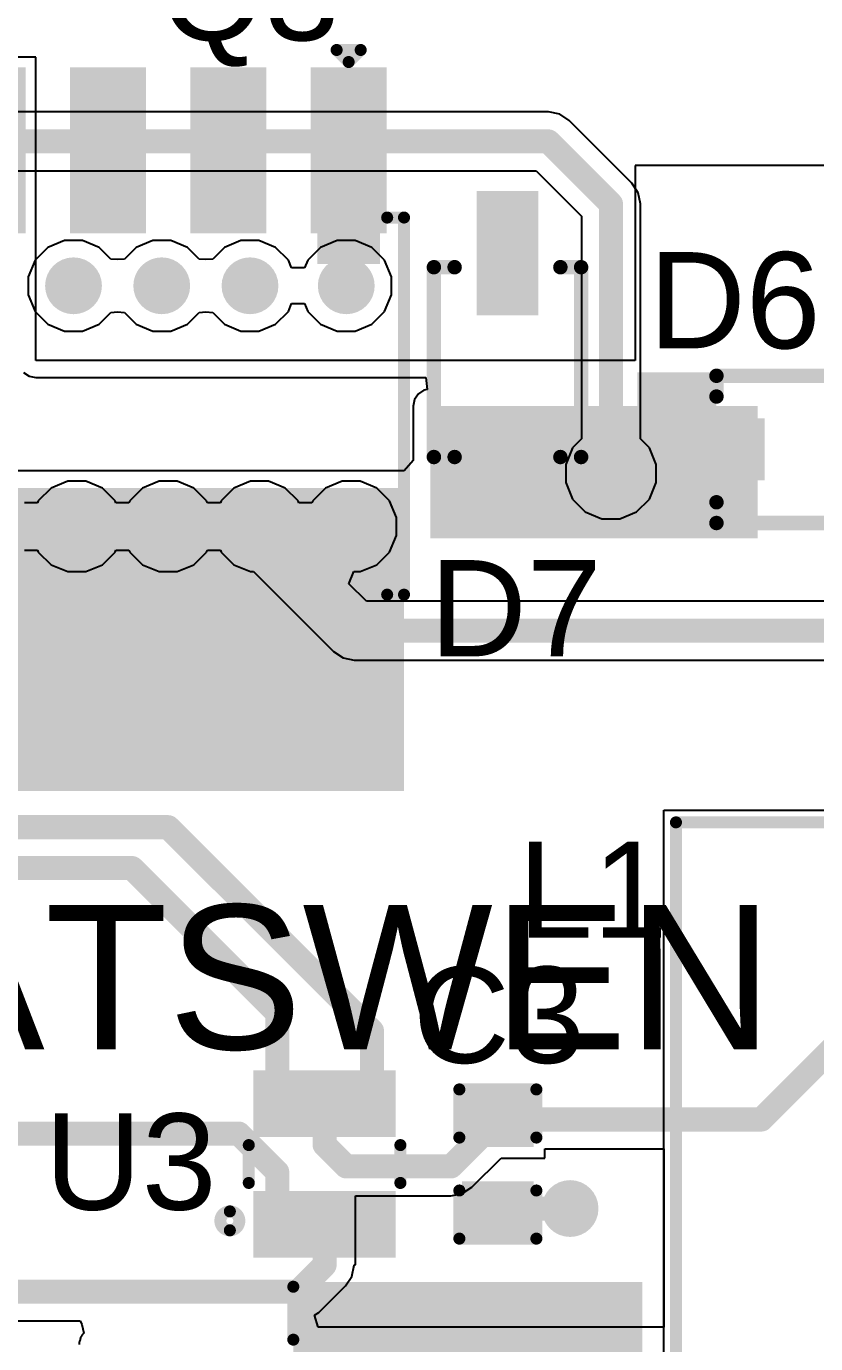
# Model space of a CAD drawing. Header units: millimetres. Extents: x 0 to 215, y 0 to 215.
# Drawn here: x 2.661 to 2.989, y 2.41 to 2.958 of the extents above; entities that cross this region are included whole.
import ezdxf

# ---------------------------------------------------------------- set-up
doc = ezdxf.new("R2010")
doc.units = ezdxf.units.MM
doc.header["$MEASUREMENT"] = 0
for name, color, linetype in [('BottomLayer', 5, 'Continuous'), ('TopLayer', 1, 'Continuous'), ('TopOverlay', 2, 'Continuous'), ('TopPaste', 8, 'Continuous'), ('TopSolder', 216, 'Continuous'), ('ViaHoleLayer', 16, 'Continuous')]:
    doc.layers.add(name, color=color, linetype=linetype)
doc.styles.add('Arial', font='', dxfattribs={"height": 0.2})
doc.styles.get('Arial').set_extended_font_data('Arial')

# ---------------------------------------------------------------- blocks, each defined once
blk = doc.blocks.new('SOT_563_23')
at = {"layer": 'TopLayer'}
for points in [[(-0.01528, 0.02559), (-0.01528, 0.01378), (-0.03496, 0.01378), (-0.03496, 0.02559)], [(0.03496, 0.02559), (0.03496, 0.01378), (0.01528, 0.01378), (0.01528, 0.02559)], [(-0.01528, 0.00591), (-0.01528, -0.00591), (-0.03496, -0.00591), (-0.03496, 0.00591)], [(0.03496, 0.00591), (0.03496, -0.00591), (0.01528, -0.00591), (0.01528, 0.00591)], [(-0.01528, -0.01378), (-0.01528, -0.02559), (-0.03496, -0.02559), (-0.03496, -0.01378)], [(0.03496, -0.01378), (0.03496, -0.02559), (0.01528, -0.02559), (0.01528, -0.01378)]]:
    blk.add_hatch(color=1, dxfattribs=at).paths.add_polyline_path(points)
at = {"layer": 'TopPaste'}
for points in [[(-0.01528, 0.02559), (-0.01528, 0.01378), (-0.03496, 0.01378), (-0.03496, 0.02559)], [(0.03496, 0.02559), (0.03496, 0.01378), (0.01528, 0.01378), (0.01528, 0.02559)], [(-0.01528, 0.00591), (-0.01528, -0.00591), (-0.03496, -0.00591), (-0.03496, 0.00591)], [(0.03496, 0.00591), (0.03496, -0.00591), (0.01528, -0.00591), (0.01528, 0.00591)], [(-0.01528, -0.01378), (-0.01528, -0.02559), (-0.03496, -0.02559), (-0.03496, -0.01378)], [(0.03496, -0.01378), (0.03496, -0.02559), (0.01528, -0.02559), (0.01528, -0.01378)]]:
    blk.add_hatch(color=8, dxfattribs=at).paths.add_polyline_path(points)
at = {"layer": 'TopSolder'}
for points in [[(-0.01128, 0.02959), (-0.01128, 0.00978), (-0.03896, 0.00978), (-0.03896, 0.02959)], [(0.03896, 0.02959), (0.03896, 0.00978), (0.01128, 0.00978), (0.01128, 0.02959)], [(-0.01128, 0.00991), (-0.01128, -0.00991), (-0.03896, -0.00991), (-0.03896, 0.00991)], [(0.03896, 0.00991), (0.03896, -0.00991), (0.01128, -0.00991), (0.01128, 0.00991)], [(-0.01128, -0.00978), (-0.01128, -0.02959), (-0.03896, -0.02959), (-0.03896, -0.00978)], [(0.03896, -0.00978), (0.03896, -0.02959), (0.01128, -0.02959), (0.01128, -0.00978)]]:
    blk.add_hatch(color=216, dxfattribs=at).paths.add_polyline_path(points)
at = {"layer": 'TopOverlay'}
for points, const_width in [([(-0.01969, 0.03937, 1), (-0.02756, 0.03937, 1)], 0.005), ([(-0.02881, 0.03937, 1), (-0.02631, 0.03937, 1)], 0.0025), ([(-0.02093, 0.03937, 1), (-0.01843, 0.03937, 1)], 0.0025), ([(-0.00912, 0.0315, 1), (-0.00662, 0.0315, 1)], 0.0025), ([(0.00662, 0.0315, 1), (0.00912, 0.0315, 1)], 0.0025), ([(-0.00912, -0.0315, 1), (-0.00662, -0.0315, 1)], 0.0025), ([(0.00662, -0.0315, 1), (0.00912, -0.0315, 1)], 0.0025)]:
    blk.add_lwpolyline(points, format="xyb", close=True, dxfattribs=dict(at, const_width=const_width))
at = {"layer": 'TopOverlay', "const_width": 0.005}
for points in [[(-0.00787, 0.0315), (0.00787, 0.0315)], [(-0.00787, -0.0315), (0.00787, -0.0315)]]:
    blk.add_lwpolyline(points, dxfattribs=at)
blk = doc.blocks.new('SOIC_8_83')
at = {"layer": 'TopLayer'}
for points in [[(-0.07579, 0.08681), (-0.07579, 0.06319), (-0.13681, 0.06319), (-0.13681, 0.08681)], [(0.13681, 0.08681), (0.13681, 0.06319), (0.07579, 0.06319), (0.07579, 0.08681)], [(-0.07579, 0.03681), (-0.07579, 0.01319), (-0.13681, 0.01319), (-0.13681, 0.03681)], [(0.13681, 0.03681), (0.13681, 0.01319), (0.07579, 0.01319), (0.07579, 0.03681)], [(-0.07579, -0.01319), (-0.07579, -0.03681), (-0.13681, -0.03681), (-0.13681, -0.01319)], [(0.13681, -0.01319), (0.13681, -0.03681), (0.07579, -0.03681), (0.07579, -0.01319)], [(-0.07579, -0.06319), (-0.07579, -0.08681), (-0.13681, -0.08681), (-0.13681, -0.06319)], [(0.13681, -0.06319), (0.13681, -0.08681), (0.07579, -0.08681), (0.07579, -0.06319)]]:
    blk.add_hatch(color=1, dxfattribs=at).paths.add_polyline_path(points)
at = {"layer": 'TopOverlay'}
blk.add_hatch(color=2, dxfattribs=at).paths.add_polyline_path([(-0.072, 0.062), (-0.059, 0.062), (-0.059, 0.088), (-0.072, 0.088)])
at = {"layer": 'TopPaste'}
for points in [[(-0.07579, 0.08681), (-0.07579, 0.06319), (-0.13681, 0.06319), (-0.13681, 0.08681)], [(0.13681, 0.08681), (0.13681, 0.06319), (0.07579, 0.06319), (0.07579, 0.08681)], [(-0.07579, 0.03681), (-0.07579, 0.01319), (-0.13681, 0.01319), (-0.13681, 0.03681)], [(0.13681, 0.03681), (0.13681, 0.01319), (0.07579, 0.01319), (0.07579, 0.03681)], [(-0.07579, -0.01319), (-0.07579, -0.03681), (-0.13681, -0.03681), (-0.13681, -0.01319)], [(0.13681, -0.01319), (0.13681, -0.03681), (0.07579, -0.03681), (0.07579, -0.01319)], [(-0.07579, -0.06319), (-0.07579, -0.08681), (-0.13681, -0.08681), (-0.13681, -0.06319)], [(0.13681, -0.06319), (0.13681, -0.08681), (0.07579, -0.08681), (0.07579, -0.06319)]]:
    blk.add_hatch(color=8, dxfattribs=at).paths.add_polyline_path(points)
at = {"layer": 'TopSolder'}
for points in [[(-0.07179, 0.09081), (-0.07179, 0.05919), (-0.14081, 0.05919), (-0.14081, 0.09081)], [(0.14081, 0.09081), (0.14081, 0.05919), (0.07179, 0.05919), (0.07179, 0.09081)], [(-0.07179, 0.04081), (-0.07179, 0.00919), (-0.14081, 0.00919), (-0.14081, 0.04081)], [(0.14081, 0.04081), (0.14081, 0.00919), (0.07179, 0.00919), (0.07179, 0.04081)], [(-0.07179, -0.00919), (-0.07179, -0.04081), (-0.14081, -0.04081), (-0.14081, -0.00919)], [(0.14081, -0.00919), (0.14081, -0.04081), (0.07179, -0.04081), (0.07179, -0.00919)], [(-0.07179, -0.05919), (-0.07179, -0.09081), (-0.14081, -0.09081), (-0.14081, -0.05919)], [(0.14081, -0.05919), (0.14081, -0.09081), (0.07179, -0.09081), (0.07179, -0.05919)]]:
    blk.add_hatch(color=216, dxfattribs=at).paths.add_polyline_path(points)
at = {"layer": 'TopOverlay', "const_width": 0.005}
for points in [[(0.07837, 0.098), (-0.07837, 0.098)], [(-0.07837, 0.091), (-0.07837, 0.098)], [(0.07837, 0.091), (0.07837, 0.098)], [(-0.148, 0.07), (-0.148, 0.08)], [(-0.143, 0.075), (-0.148, 0.08)], [(-0.148, 0.07), (-0.143, 0.075)], [(-0.07837, -0.098), (-0.07837, -0.091)], [(0.07837, -0.098), (0.07837, -0.091)], [(0.07837, -0.098), (-0.07837, -0.098)]]:
    blk.add_lwpolyline(points, dxfattribs=at)
at = {"layer": 'TopOverlay', "const_width": 0.0025}
for points in [[(-0.07962, 0.098, 1), (-0.07712, 0.098, 1)], [(-0.07962, 0.098, 1), (-0.07712, 0.098, 1)], [(0.07712, 0.098, 1), (0.07962, 0.098, 1)], [(0.07712, 0.098, 1), (0.07962, 0.098, 1)], [(-0.07962, 0.091, 1), (-0.07712, 0.091, 1)], [(0.07712, 0.091, 1), (0.07962, 0.091, 1)], [(-0.14925, 0.08, 1), (-0.14675, 0.08, 1)], [(-0.14925, 0.08, 1), (-0.14675, 0.08, 1)], [(-0.14425, 0.075, 1), (-0.14175, 0.075, 1)], [(-0.14425, 0.075, 1), (-0.14175, 0.075, 1)], [(-0.14925, 0.07, 1), (-0.14675, 0.07, 1)], [(-0.14925, 0.07, 1), (-0.14675, 0.07, 1)], [(-0.07962, -0.091, 1), (-0.07712, -0.091, 1)], [(0.07712, -0.091, 1), (0.07962, -0.091, 1)], [(-0.07962, -0.098, 1), (-0.07712, -0.098, 1)], [(-0.07962, -0.098, 1), (-0.07712, -0.098, 1)], [(0.07712, -0.098, 1), (0.07962, -0.098, 1)], [(0.07712, -0.098, 1), (0.07962, -0.098, 1)]]:
    blk.add_lwpolyline(points, format="xyb", close=True, dxfattribs=at)
blk = doc.blocks.new('DR127_220_R_96')
at = {"layer": 'TopOverlay', "const_width": 0.005}
for points in [[(-0.248, 0.246), (0.248, 0.246)], [(0.248, 0.246), (0.248, 0.131)]]:
    blk.add_lwpolyline(points, dxfattribs=at)
at = {"layer": 'TopOverlay', "const_width": 0.0025}
blk.add_lwpolyline([(0.24675, 0.246, 1), (0.24925, 0.246, 1)], format="xyb", close=True, dxfattribs=at)
blk.add_lwpolyline([(0.24675, 0.246, 1), (0.24925, 0.246, 1)], format="xyb", close=True, dxfattribs=at)
blk = doc.blocks.new('USC_150')
at = {"layer": 'TopLayer'}
for points in [[(-0.06787, 0.01487), (-0.02413, 0.01487), (-0.02413, -0.00287), (-0.06787, -0.00287)], [(0.02268, 0.01487), (0.06643, 0.01487), (0.06643, -0.00287), (0.02268, -0.00287)]]:
    blk.add_hatch(color=1, dxfattribs=at).paths.add_polyline_path(points)
at = {"layer": 'TopOverlay'}
for points in [[(-0.073, 0.018), (-0.04017, 0.018), (-0.04017, 0.038), (-0.073, 0.038)], [(-0.073, -0.02659), (-0.04017, -0.02659), (-0.04017, -0.00659), (-0.073, -0.00659)]]:
    blk.add_hatch(color=2, dxfattribs=at).paths.add_polyline_path(points)
at = {"layer": 'TopPaste'}
for points in [[(-0.06787, 0.01487), (-0.02413, 0.01487), (-0.02413, -0.00287), (-0.06787, -0.00287)], [(0.02268, 0.01487), (0.06643, 0.01487), (0.06643, -0.00287), (0.02268, -0.00287)]]:
    blk.add_hatch(color=8, dxfattribs=at).paths.add_polyline_path(points)
at = {"layer": 'TopSolder'}
for points in [[(-0.07187, 0.01887), (-0.02013, 0.01887), (-0.02013, -0.00687), (-0.07187, -0.00687)], [(0.01868, 0.01887), (0.07043, 0.01887), (0.07043, -0.00687), (0.01868, -0.00687)]]:
    blk.add_hatch(color=216, dxfattribs=at).paths.add_polyline_path(points)
at = {"layer": 'TopOverlay', "const_width": 0.006}
for points in [[(-0.04017, 0.03659), (-0.04017, 0.02797)], [(-0.04017, 0.03659), (0.03872, 0.03659)], [(0.03872, 0.03659), (0.03872, 0.02797)], [(-0.04017, -0.01597), (-0.04017, -0.02459)], [(0.03872, -0.01597), (0.03872, -0.02459)], [(-0.04017, -0.02459), (0.03872, -0.02459)]]:
    blk.add_lwpolyline(points, dxfattribs=at)
at = {"layer": 'TopOverlay', "const_width": 0.003}
for points in [[(-0.04167, 0.03659, 1), (-0.03867, 0.03659, 1)], [(-0.04167, 0.03659, 1), (-0.03867, 0.03659, 1)], [(0.03722, 0.03659, 1), (0.04022, 0.03659, 1)], [(0.03722, 0.03659, 1), (0.04022, 0.03659, 1)], [(-0.04167, 0.02797, 1), (-0.03867, 0.02797, 1)], [(0.03722, 0.02797, 1), (0.04022, 0.02797, 1)], [(-0.04167, -0.01597, 1), (-0.03867, -0.01597, 1)], [(0.03722, -0.01597, 1), (0.04022, -0.01597, 1)], [(-0.04167, -0.02459, 1), (-0.03867, -0.02459, 1)], [(-0.04167, -0.02459, 1), (-0.03867, -0.02459, 1)], [(0.03722, -0.02459, 1), (0.04022, -0.02459, 1)], [(0.03722, -0.02459, 1), (0.04022, -0.02459, 1)]]:
    blk.add_lwpolyline(points, format="xyb", close=True, dxfattribs=at)
blk = doc.blocks.new('USC_151')
at = {"layer": 'TopLayer'}
for points in [[(-0.06787, 0.01487), (-0.02413, 0.01487), (-0.02413, -0.00287), (-0.06787, -0.00287)], [(0.02268, 0.01487), (0.06643, 0.01487), (0.06643, -0.00287), (0.02268, -0.00287)]]:
    blk.add_hatch(color=1, dxfattribs=at).paths.add_polyline_path(points)
at = {"layer": 'TopOverlay'}
for points in [[(-0.073, 0.018), (-0.04017, 0.018), (-0.04017, 0.038), (-0.073, 0.038)], [(-0.073, -0.02659), (-0.04017, -0.02659), (-0.04017, -0.00659), (-0.073, -0.00659)]]:
    blk.add_hatch(color=2, dxfattribs=at).paths.add_polyline_path(points)
at = {"layer": 'TopPaste'}
for points in [[(-0.06787, 0.01487), (-0.02413, 0.01487), (-0.02413, -0.00287), (-0.06787, -0.00287)], [(0.02268, 0.01487), (0.06643, 0.01487), (0.06643, -0.00287), (0.02268, -0.00287)]]:
    blk.add_hatch(color=8, dxfattribs=at).paths.add_polyline_path(points)
at = {"layer": 'TopSolder'}
for points in [[(-0.07187, 0.01887), (-0.02013, 0.01887), (-0.02013, -0.00687), (-0.07187, -0.00687)], [(0.01868, 0.01887), (0.07043, 0.01887), (0.07043, -0.00687), (0.01868, -0.00687)]]:
    blk.add_hatch(color=216, dxfattribs=at).paths.add_polyline_path(points)
at = {"layer": 'TopOverlay', "const_width": 0.006}
for points in [[(-0.04017, 0.02797), (-0.04017, 0.03659)], [(-0.04017, 0.03659), (0.03872, 0.03659)], [(0.03872, 0.02797), (0.03872, 0.03659)], [(-0.04017, -0.02459), (-0.04017, -0.01597)], [(0.03872, -0.02459), (0.03872, -0.01597)], [(-0.04017, -0.02459), (0.03872, -0.02459)]]:
    blk.add_lwpolyline(points, dxfattribs=at)
at = {"layer": 'TopOverlay', "const_width": 0.003}
for points in [[(-0.04167, 0.03659, 1), (-0.03867, 0.03659, 1)], [(-0.04167, 0.03659, 1), (-0.03867, 0.03659, 1)], [(0.03722, 0.03659, 1), (0.04022, 0.03659, 1)], [(0.03722, 0.03659, 1), (0.04022, 0.03659, 1)], [(-0.04167, 0.02797, 1), (-0.03867, 0.02797, 1)], [(0.03722, 0.02797, 1), (0.04022, 0.02797, 1)], [(-0.04167, -0.01597, 1), (-0.03867, -0.01597, 1)], [(0.03722, -0.01597, 1), (0.04022, -0.01597, 1)], [(-0.04167, -0.02459, 1), (-0.03867, -0.02459, 1)], [(-0.04167, -0.02459, 1), (-0.03867, -0.02459, 1)], [(0.03722, -0.02459, 1), (0.04022, -0.02459, 1)], [(0.03722, -0.02459, 1), (0.04022, -0.02459, 1)]]:
    blk.add_lwpolyline(points, format="xyb", close=True, dxfattribs=at)
blk = doc.blocks.new('SMC_155')
at = {"layer": 'TopLayer'}
for points in [[(-0.23622, 0.08465), (-0.0748, 0.08465), (-0.0748, -0.08465), (-0.23622, -0.08465)], [(0.0748, 0.08465), (0.23622, 0.08465), (0.23622, -0.08465), (0.0748, -0.08465)]]:
    blk.add_hatch(color=1, dxfattribs=at).paths.add_polyline_path(points)
at = {"layer": 'TopOverlay'}
for points in [[(-0.285, 0.088), (-0.14, 0.088), (-0.14, 0.12), (-0.285, 0.12)], [(-0.285, -0.089), (-0.24, -0.089), (-0.24, 0.089), (-0.285, 0.089)], [(-0.285, -0.12), (-0.14, -0.12), (-0.14, -0.088), (-0.285, -0.088)]]:
    blk.add_hatch(color=2, dxfattribs=at).paths.add_polyline_path(points)
at = {"layer": 'TopPaste'}
for points in [[(-0.23622, 0.08465), (-0.0748, 0.08465), (-0.0748, -0.08465), (-0.23622, -0.08465)], [(0.0748, 0.08465), (0.23622, 0.08465), (0.23622, -0.08465), (0.0748, -0.08465)]]:
    blk.add_hatch(color=8, dxfattribs=at).paths.add_polyline_path(points)
at = {"layer": 'TopSolder'}
for points in [[(-0.24022, 0.08865), (-0.0708, 0.08865), (-0.0708, -0.08865), (-0.24022, -0.08865)], [(0.0708, 0.08865), (0.24022, 0.08865), (0.24022, -0.08865), (0.0708, -0.08865)]]:
    blk.add_hatch(color=216, dxfattribs=at).paths.add_polyline_path(points)
at = {"layer": 'TopOverlay', "const_width": 0.005}
for points in [[(0.141, 0.118), (-0.14, 0.118)], [(-0.14, 0.118), (-0.14, 0.096)], [(0.141, 0.118), (0.141, 0.096)], [(-0.14, -0.096), (-0.14, -0.118)], [(0.141, -0.096), (0.141, -0.118)], [(0.141, -0.118), (-0.14, -0.118)]]:
    blk.add_lwpolyline(points, dxfattribs=at)
at = {"layer": 'TopOverlay', "const_width": 0.0025}
for points in [[(-0.14125, 0.118, 1), (-0.13875, 0.118, 1)], [(-0.14125, 0.118, 1), (-0.13875, 0.118, 1)], [(0.13975, 0.118, 1), (0.14225, 0.118, 1)], [(0.13975, 0.118, 1), (0.14225, 0.118, 1)], [(-0.14125, 0.096, 1), (-0.13875, 0.096, 1)], [(0.13975, 0.096, 1), (0.14225, 0.096, 1)], [(-0.14125, -0.096, 1), (-0.13875, -0.096, 1)], [(0.13975, -0.096, 1), (0.14225, -0.096, 1)], [(-0.14125, -0.118, 1), (-0.13875, -0.118, 1)], [(-0.14125, -0.118, 1), (-0.13875, -0.118, 1)], [(0.13975, -0.118, 1), (0.14225, -0.118, 1)], [(0.13975, -0.118, 1), (0.14225, -0.118, 1)]]:
    blk.add_lwpolyline(points, format="xyb", close=True, dxfattribs=at)
blk = doc.blocks.new('C___0402_203')
at = {"layer": 'TopLayer'}
for points in [[(-0.0275, -0.0125), (-0.0275, 0.0125), (-0.0095, 0.0125), (-0.0095, -0.0125)], [(0.0095, -0.0125), (0.0095, 0.0125), (0.0275, 0.0125), (0.0275, -0.0125)]]:
    blk.add_hatch(color=1, dxfattribs=at).paths.add_polyline_path(points)
at = {"layer": 'TopPaste'}
for points in [[(-0.0275, -0.0125), (-0.0275, 0.0125), (-0.0095, 0.0125), (-0.0095, -0.0125)], [(0.0095, -0.0125), (0.0095, 0.0125), (0.0275, 0.0125), (0.0275, -0.0125)]]:
    blk.add_hatch(color=8, dxfattribs=at).paths.add_polyline_path(points)
at = {"layer": 'TopSolder'}
for points in [[(-0.02986, -0.01486), (-0.02986, 0.01486), (-0.00714, 0.01486), (-0.00714, -0.01486)], [(0.00714, -0.01486), (0.00714, 0.01486), (0.02986, 0.01486), (0.02986, -0.01486)]]:
    blk.add_hatch(color=216, dxfattribs=at).paths.add_polyline_path(points)
at = {"layer": 'TopOverlay', "const_width": 0.005}
for points in [[(-0.011, 0.016), (-0.031, 0.016)], [(-0.031, -0.016), (-0.031, 0.016)], [(0.031, 0.016), (0.011, 0.016)], [(0.031, -0.016), (0.031, 0.016)], [(-0.011, -0.016), (-0.031, -0.016)], [(0.031, -0.016), (0.011, -0.016)]]:
    blk.add_lwpolyline(points, dxfattribs=at)
at = {"layer": 'TopOverlay', "const_width": 0.0025}
for points in [[(-0.03225, 0.016, 1), (-0.02975, 0.016, 1)], [(-0.03225, 0.016, 1), (-0.02975, 0.016, 1)], [(-0.01225, 0.016, 1), (-0.00975, 0.016, 1)], [(0.00975, 0.016, 1), (0.01225, 0.016, 1)], [(0.02975, 0.016, 1), (0.03225, 0.016, 1)], [(0.02975, 0.016, 1), (0.03225, 0.016, 1)], [(-0.03225, -0.016, 1), (-0.02975, -0.016, 1)], [(-0.03225, -0.016, 1), (-0.02975, -0.016, 1)], [(-0.01225, -0.016, 1), (-0.00975, -0.016, 1)], [(0.00975, -0.016, 1), (0.01225, -0.016, 1)], [(0.02975, -0.016, 1), (0.03225, -0.016, 1)], [(0.02975, -0.016, 1), (0.03225, -0.016, 1)]]:
    blk.add_lwpolyline(points, format="xyb", close=True, dxfattribs=at)

msp = doc.modelspace()

# ---------------------------------------------------------------- hatches: boundary and pattern name
at = {"layer": 'BottomLayer'}
h = msp.add_hatch(color=5, dxfattribs=at)
edge = h.paths.add_edge_path()
edge.add_arc((2.68067, 2.85), 0.01181, 0, 360)
h = msp.add_hatch(color=5, dxfattribs=at)
edge = h.paths.add_edge_path()
edge.add_arc((2.71733, 2.85), 0.01181, 0, 360)
h = msp.add_hatch(color=5, dxfattribs=at)
edge = h.paths.add_edge_path()
edge.add_arc((2.754, 2.85), 0.01181, 0, 360)
h = msp.add_hatch(color=5, dxfattribs=at)
edge = h.paths.add_edge_path()
edge.add_arc((2.794, 2.85), 0.01181, 0, 360)
h = msp.add_hatch(color=5, dxfattribs=at)
edge = h.paths.add_edge_path()
edge.add_arc((2.904, 2.772), 0.01181, 0, 360)
h = msp.add_hatch(color=5, dxfattribs=at)
edge = h.paths.add_edge_path()
edge.add_arc((2.682, 2.75), 0.01181, 0, 360)
h = msp.add_hatch(color=5, dxfattribs=at)
edge = h.paths.add_edge_path()
edge.add_arc((2.72, 2.75), 0.01181, 0, 360)
h = msp.add_hatch(color=5, dxfattribs=at)
edge = h.paths.add_edge_path()
edge.add_arc((2.758, 2.75), 0.01181, 0, 360)
h = msp.add_hatch(color=5, dxfattribs=at)
edge = h.paths.add_edge_path()
edge.add_arc((2.796, 2.75), 0.01181, 0, 360)
h = msp.add_hatch(color=5, dxfattribs=at)
edge = h.paths.add_edge_path()
edge.add_arc((2.887, 2.4665), 0.01181, 0, 360)
at = {"layer": 'TopLayer'}
h = msp.add_hatch(color=1, dxfattribs=at)
edge = h.paths.add_edge_path()
edge.add_arc((2.68067, 2.85), 0.01181, 0, 360)
h = msp.add_hatch(color=1, dxfattribs=at)
edge = h.paths.add_edge_path()
edge.add_arc((2.71733, 2.85), 0.01181, 0, 360)
h = msp.add_hatch(color=1, dxfattribs=at)
edge = h.paths.add_edge_path()
edge.add_arc((2.754, 2.85), 0.01181, 0, 360)
h = msp.add_hatch(color=1, dxfattribs=at)
edge = h.paths.add_edge_path()
edge.add_arc((2.794, 2.85), 0.01181, 0, 360)
for points in [[(2.829, 2.745), (2.965, 2.745), (2.965, 2.8), (2.829, 2.8)], [(2.625, 2.64), (2.818, 2.64), (2.818, 2.766), (2.625, 2.766)]]:
    msp.add_hatch(color=1, dxfattribs=at).paths.add_polyline_path(points)
h = msp.add_hatch(color=1, dxfattribs=at)
edge = h.paths.add_edge_path()
edge.add_arc((2.904, 2.772), 0.01181, 0, 360)
h = msp.add_hatch(color=1, dxfattribs=at)
edge = h.paths.add_edge_path()
edge.add_arc((2.682, 2.75), 0.01181, 0, 360)
h = msp.add_hatch(color=1, dxfattribs=at)
edge = h.paths.add_edge_path()
edge.add_arc((2.72, 2.75), 0.01181, 0, 360)
h = msp.add_hatch(color=1, dxfattribs=at)
edge = h.paths.add_edge_path()
edge.add_arc((2.758, 2.75), 0.01181, 0, 360)
h = msp.add_hatch(color=1, dxfattribs=at)
edge = h.paths.add_edge_path()
edge.add_arc((2.796, 2.75), 0.01181, 0, 360)
h = msp.add_hatch(color=1, dxfattribs=at)
edge = h.paths.add_edge_path()
edge.add_arc((2.887, 2.4665), 0.01181, 0, 360)
at = {"layer": 'ViaHoleLayer'}
h = msp.add_hatch(color=16, dxfattribs=at)
edge = h.paths.add_edge_path()
edge.add_arc((2.68067, 2.85), 0.00591, 0, 360)
h = msp.add_hatch(color=16, dxfattribs=at)
edge = h.paths.add_edge_path()
edge.add_arc((2.71733, 2.85), 0.00591, 0, 360)
h = msp.add_hatch(color=16, dxfattribs=at)
edge = h.paths.add_edge_path()
edge.add_arc((2.754, 2.85), 0.00591, 0, 360)
h = msp.add_hatch(color=16, dxfattribs=at)
edge = h.paths.add_edge_path()
edge.add_arc((2.794, 2.85), 0.00591, 0, 360)
h = msp.add_hatch(color=16, dxfattribs=at)
edge = h.paths.add_edge_path()
edge.add_arc((2.904, 2.772), 0.00591, 0, 360)
h = msp.add_hatch(color=16, dxfattribs=at)
edge = h.paths.add_edge_path()
edge.add_arc((2.682, 2.75), 0.00591, 0, 360)
h = msp.add_hatch(color=16, dxfattribs=at)
edge = h.paths.add_edge_path()
edge.add_arc((2.72, 2.75), 0.00591, 0, 360)
h = msp.add_hatch(color=16, dxfattribs=at)
edge = h.paths.add_edge_path()
edge.add_arc((2.758, 2.75), 0.00591, 0, 360)
h = msp.add_hatch(color=16, dxfattribs=at)
edge = h.paths.add_edge_path()
edge.add_arc((2.796, 2.75), 0.00591, 0, 360)
h = msp.add_hatch(color=16, dxfattribs=at)
edge = h.paths.add_edge_path()
edge.add_arc((2.887, 2.4665), 0.00591, 0, 360)

# ---------------------------------------------------------------- linework, layer by layer
at = {"layer": 'BottomLayer'}
for p, q in [((2.878, 2.92224), (1.85677, 2.92224)), ((2.88268, 2.9213), (2.878, 2.92224)), ((2.88665, 2.91865), (2.88268, 2.9213)), ((2.91265, 2.89265), (2.88665, 2.91865)), ((1.85677, 2.89777), (2.87293, 2.89777)), ((2.87293, 2.89777), (2.89176, 2.87893)), ((2.9153, 2.88868), (2.91265, 2.89265)), ((2.91265, 2.89265), (2.91265, 2.89265)), ((2.91624, 2.884), (2.9153, 2.88868)), ((2.91624, 2.78637), (2.91624, 2.884)), ((2.89176, 2.87893), (2.89176, 2.78637)), ((2.67692, 2.86881), (2.67001, 2.86595)), ((2.68441, 2.86881), (2.67692, 2.86881)), ((2.69132, 2.86595), (2.68441, 2.86881)), ((2.71359, 2.86881), (2.70668, 2.86595)), ((2.72107, 2.86881), (2.71359, 2.86881)), ((2.72799, 2.86595), (2.72107, 2.86881)), ((2.75026, 2.86881), (2.74334, 2.86595)), ((2.75774, 2.86881), (2.75026, 2.86881)), ((2.76466, 2.86595), (2.75774, 2.86881)), ((2.79026, 2.86881), (2.78334, 2.86595)), ((2.79774, 2.86881), (2.79026, 2.86881)), ((2.80466, 2.86595), (2.79774, 2.86881)), ((2.67001, 2.86595), (2.66472, 2.86066)), ((2.69616, 2.86111), (2.69132, 2.86595)), ((2.70668, 2.86595), (2.70184, 2.86111)), ((2.73283, 2.86111), (2.72799, 2.86595)), ((2.74334, 2.86595), (2.7385, 2.86111)), ((2.76995, 2.86066), (2.76466, 2.86595)), ((2.78334, 2.86595), (2.77805, 2.86066)), ((2.80995, 2.86066), (2.80466, 2.86595)), ((2.66472, 2.86066), (2.66186, 2.85374)), ((2.699, 2.86086), (2.69616, 2.86111)), ((2.70184, 2.86111), (2.699, 2.86086)), ((2.73567, 2.86086), (2.73283, 2.86111)), ((2.7385, 2.86111), (2.73567, 2.86086)), ((2.77129, 2.8574), (2.76995, 2.86066)), ((2.77805, 2.86066), (2.77671, 2.8574)), ((2.81281, 2.85374), (2.80995, 2.86066)), ((2.66186, 2.85374), (2.66186, 2.84626)), ((2.77671, 2.8574), (2.77129, 2.8574)), ((2.81281, 2.84626), (2.81281, 2.85374)), ((2.66186, 2.84626), (2.66472, 2.83934)), ((2.76995, 2.83934), (2.77129, 2.8426)), ((2.77129, 2.8426), (2.77671, 2.8426)), ((2.77671, 2.8426), (2.77805, 2.83934)), ((2.80995, 2.83934), (2.81281, 2.84626)), ((2.66472, 2.83934), (2.67001, 2.83405)), ((2.69132, 2.83405), (2.69616, 2.83889)), ((2.69616, 2.83889), (2.699, 2.83914)), ((2.699, 2.83914), (2.70184, 2.83889)), ((2.70184, 2.83889), (2.70668, 2.83405)), ((2.72799, 2.83405), (2.73283, 2.83889)), ((2.73283, 2.83889), (2.73567, 2.83914)), ((2.73567, 2.83914), (2.7385, 2.83889)), ((2.7385, 2.83889), (2.74334, 2.83405)), ((2.76466, 2.83405), (2.76995, 2.83934)), ((2.77805, 2.83934), (2.78334, 2.83405)), ((2.80466, 2.83405), (2.80995, 2.83934)), ((2.67001, 2.83405), (2.67692, 2.83119)), ((2.67692, 2.83119), (2.68441, 2.83119)), ((2.68441, 2.83119), (2.69132, 2.83405)), ((2.70668, 2.83405), (2.71359, 2.83119)), ((2.71359, 2.83119), (2.72107, 2.83119)), ((2.72107, 2.83119), (2.72799, 2.83405)), ((2.74334, 2.83405), (2.75026, 2.83119)), ((2.75026, 2.83119), (2.75774, 2.83119)), ((2.75774, 2.83119), (2.76466, 2.83405)), ((2.78334, 2.83405), (2.79026, 2.83119)), ((2.79026, 2.83119), (2.79774, 2.83119)), ((2.79774, 2.83119), (2.80466, 2.83405)), ((2.88805, 2.78266), (2.88519, 2.77574)), ((2.89176, 2.78637), (2.88805, 2.78266)), ((2.91995, 2.78266), (2.91624, 2.78637)), ((2.92281, 2.77574), (2.91995, 2.78266)), ((2.88519, 2.77574), (2.88519, 2.76826)), ((2.92281, 2.76826), (2.92281, 2.77574)), ((2.67134, 2.76595), (2.66605, 2.76066)), ((2.67826, 2.76881), (2.67134, 2.76595)), ((2.68574, 2.76881), (2.67826, 2.76881)), ((2.69266, 2.76595), (2.68574, 2.76881)), ((2.69795, 2.76066), (2.69266, 2.76595)), ((2.70934, 2.76595), (2.70405, 2.76066)), ((2.71626, 2.76881), (2.70934, 2.76595)), ((2.72374, 2.76881), (2.71626, 2.76881)), ((2.73066, 2.76595), (2.72374, 2.76881)), ((2.73595, 2.76066), (2.73066, 2.76595)), ((2.74734, 2.76595), (2.74205, 2.76066)), ((2.75426, 2.76881), (2.74734, 2.76595)), ((2.76174, 2.76881), (2.75426, 2.76881)), ((2.76866, 2.76595), (2.76174, 2.76881)), ((2.77395, 2.76066), (2.76866, 2.76595)), ((2.78534, 2.76595), (2.78005, 2.76066)), ((2.79226, 2.76881), (2.78534, 2.76595)), ((2.79974, 2.76881), (2.79226, 2.76881)), ((2.80666, 2.76595), (2.79974, 2.76881)), ((2.81195, 2.76066), (2.80666, 2.76595)), ((2.88519, 2.76826), (2.88805, 2.76134)), ((2.91995, 2.76134), (2.92281, 2.76826)), ((2.66571, 2.75982), (2.66029, 2.75982)), ((2.66605, 2.76066), (2.66571, 2.75982)), ((2.69829, 2.75982), (2.69795, 2.76066)), ((2.70371, 2.75982), (2.69829, 2.75982)), ((2.70405, 2.76066), (2.70371, 2.75982)), ((2.73629, 2.75982), (2.73595, 2.76066)), ((2.74171, 2.75982), (2.73629, 2.75982)), ((2.74205, 2.76066), (2.74171, 2.75982)), ((2.77429, 2.75982), (2.77395, 2.76066)), ((2.77971, 2.75982), (2.77429, 2.75982)), ((2.78005, 2.76066), (2.77971, 2.75982)), ((2.81481, 2.75374), (2.81195, 2.76066)), ((2.88805, 2.76134), (2.89334, 2.75605)), ((2.91466, 2.75605), (2.91995, 2.76134)), ((2.89334, 2.75605), (2.90026, 2.75319)), ((2.90774, 2.75319), (2.91466, 2.75605)), ((2.81481, 2.74626), (2.81481, 2.75374)), ((2.90026, 2.75319), (2.90774, 2.75319)), ((2.81195, 2.73934), (2.81481, 2.74626)), ((2.66029, 2.74018), (2.66571, 2.74018)), ((2.66571, 2.74018), (2.66605, 2.73934)), ((2.66605, 2.73934), (2.67134, 2.73405)), ((2.69266, 2.73405), (2.69795, 2.73934)), ((2.69795, 2.73934), (2.69829, 2.74018)), ((2.69829, 2.74018), (2.70371, 2.74018)), ((2.70371, 2.74018), (2.70405, 2.73934)), ((2.70405, 2.73934), (2.70934, 2.73405)), ((2.73066, 2.73405), (2.73595, 2.73934)), ((2.73595, 2.73934), (2.73629, 2.74018)), ((2.73629, 2.74018), (2.74171, 2.74018)), ((2.74171, 2.74018), (2.74205, 2.73934)), ((2.74205, 2.73934), (2.74734, 2.73405)), ((2.80666, 2.73405), (2.81195, 2.73934)), ((2.67134, 2.73405), (2.67826, 2.73119)), ((2.68574, 2.73119), (2.69266, 2.73405)), ((2.70934, 2.73405), (2.71626, 2.73119)), ((2.72374, 2.73119), (2.73066, 2.73405)), ((2.74734, 2.73405), (2.75426, 2.73119)), ((2.79974, 2.73119), (2.80666, 2.73405)), ((2.67826, 2.73119), (2.68574, 2.73119)), ((2.71626, 2.73119), (2.72374, 2.73119)), ((2.75426, 2.73119), (2.75551, 2.73119)), ((2.75551, 2.73119), (2.78868, 2.69802)), ((2.79511, 2.72619), (2.79718, 2.73119)), ((2.79718, 2.73119), (2.79974, 2.73119)), ((2.8024, 2.7189), (2.79511, 2.72619)), ((3.04957, 2.7189), (2.8024, 2.7189)), ((2.78868, 2.69802), (2.79265, 2.69536)), ((2.79265, 2.69536), (2.79733, 2.69443)), ((2.79733, 2.69443), (3.04957, 2.69443))]:
    msp.add_line(p, q, dxfattribs=at)
at = {"layer": 'BottomLayer', "const_width": 0.01}
for points in [[(1.8424, 2.91), (2.878, 2.91)], [(2.878, 2.91), (2.904, 2.884)], [(2.904, 2.884), (2.904, 2.884)], [(2.904, 2.772), (2.904, 2.884)], [(2.754, 2.75), (2.79733, 2.70667)], [(2.79733, 2.70667), (3.092, 2.70667)]]:
    msp.add_lwpolyline(points, dxfattribs=at)
at = {"layer": 'BottomLayer', "const_width": 0.005}
for points in [[(2.8755, 2.91, 1), (2.8805, 2.91, 1)], [(2.8755, 2.91, 1), (2.8805, 2.91, 1)], [(2.9015, 2.884, 1), (2.9065, 2.884, 1)], [(2.9015, 2.884, 1), (2.9065, 2.884, 1)], [(2.9015, 2.884, 1), (2.9065, 2.884, 1)], [(2.9015, 2.884, 1), (2.9065, 2.884, 1)], [(2.9015, 2.772, 1), (2.9065, 2.772, 1)], [(2.7515, 2.75, 1), (2.7565, 2.75, 1)], [(2.79483, 2.70667, 1), (2.79983, 2.70667, 1)], [(2.79483, 2.70667, 1), (2.79983, 2.70667, 1)]]:
    msp.add_lwpolyline(points, format="xyb", close=True, dxfattribs=at)
at = {"layer": 'TopLayer'}
for p, q in [((2.665, 2.945), (2.557, 2.945)), ((2.665, 2.899), (2.665, 2.945)), ((2.665, 2.819), (2.665, 2.899)), ((3.06345, 2.9), (2.914, 2.9)), ((2.914, 2.9), (2.914, 2.819)), ((2.914, 2.819), (2.665, 2.819)), ((2.65995, 2.81395), (2.66227, 2.81241)), ((2.66227, 2.81241), (2.665, 2.81186)), ((2.665, 2.81186), (2.82713, 2.81186)), ((2.82713, 2.81186), (2.82762, 2.80686)), ((2.82395, 2.80505), (2.82241, 2.80273)), ((2.82627, 2.80659), (2.82395, 2.80505)), ((2.82762, 2.80686), (2.82627, 2.80659)), ((2.82241, 2.80273), (2.82186, 2.8)), ((2.82186, 2.8), (2.82186, 2.77739)), ((2.82186, 2.77739), (2.818, 2.77314)), ((2.818, 2.77314), (2.625, 2.77314)), ((2.926, 2.086), (2.926, 2.632)), ((2.926, 2.632), (3.418, 2.632)), ((2.8765, 2.4875), (2.8765, 2.49126)), ((2.8765, 2.49126), (2.926, 2.49126)), ((2.926, 2.49126), (2.926, 2.41714)), ((2.84615, 2.47535), (2.8583, 2.4875)), ((2.8583, 2.4875), (2.8765, 2.4875)), ((2.84218, 2.4727), (2.84615, 2.47535)), ((2.79791, 2.44304), (2.79791, 2.47176)), ((2.79791, 2.47176), (2.8375, 2.47176)), ((2.8375, 2.47176), (2.84218, 2.4727)), ((2.7963, 2.43832), (2.79724, 2.443)), ((2.79724, 2.443), (2.79724, 2.44304)), ((2.79724, 2.44304), (2.79791, 2.44304)), ((2.79365, 2.43435), (2.7963, 2.43832)), ((2.78265, 2.42335), (2.79365, 2.43435)), ((2.78084, 2.42214), (2.78265, 2.42335)), ((2.78236, 2.41714), (2.78084, 2.42214)), ((2.53, 2.41976), (2.68337, 2.41976)), ((2.68337, 2.41976), (2.68419, 2.41825)), ((2.68419, 2.41825), (2.68493, 2.41476)), ((2.68473, 2.41446), (2.68423, 2.41397)), ((2.68493, 2.41476), (2.68473, 2.41446)), ((2.926, 2.41714), (2.78236, 2.41714)), ((2.68313, 2.41134), (2.683, 2.41069)), ((2.683, 2.41069), (2.683, 2.40999)), ((2.6834, 2.41199), (2.68313, 2.41134)), ((2.68313, 2.41134), (2.68313, 2.41134)), ((2.68313, 2.41134), (2.68313, 2.41134)), ((2.68341, 2.41203), (2.6834, 2.41199)), ((2.68343, 2.41206), (2.68341, 2.41203)), ((2.68345, 2.41211), (2.68343, 2.41206)), ((2.68357, 2.41273), (2.68345, 2.41211)), ((2.68393, 2.41326), (2.68357, 2.41273)), ((2.68419, 2.41391), (2.68393, 2.41326)), ((2.6842, 2.41391), (2.68419, 2.41391)), ((2.68423, 2.41397), (2.6842, 2.41392)), ((2.6842, 2.41392), (2.6842, 2.41391))]:
    msp.add_line(p, q, dxfattribs=at)
at = {"layer": 'TopLayer', "const_width": 0.01}
for points in [[(2.45, 2.625), (2.72, 2.625)], [(2.72, 2.625), (2.80469, 2.54032)], [(2.439, 2.608), (2.705, 2.608)], [(2.705, 2.608), (2.76532, 2.54768)], [(2.76532, 2.51012), (2.76532, 2.54768)], [(2.80469, 2.51012), (2.80469, 2.54032)], [(2.9665, 2.5035), (2.999, 2.536)], [(2.785, 2.493), (2.785, 2.51012)], [(2.8375, 2.484), (2.857, 2.5035)], [(2.857, 2.5035), (2.9665, 2.5035)], [(2.22323, 2.49764), (2.74936, 2.49764)], [(2.74936, 2.49764), (2.75041, 2.49659)], [(2.75041, 2.49655), (2.75041, 2.49659)], [(2.75041, 2.49655), (2.75568, 2.49128)], [(2.785, 2.493), (2.794, 2.484)], [(2.75568, 2.49128), (2.75572, 2.49128)], [(2.75572, 2.49128), (2.76532, 2.48169)], [(2.76532, 2.45988), (2.76532, 2.48169)], [(2.794, 2.484), (2.8375, 2.484)], [(2.857, 2.4665), (2.887, 2.4665)], [(2.785, 2.443), (2.785, 2.45988)], [(2.774, 2.432), (2.785, 2.443)], [(2.53, 2.432), (2.774, 2.432)]]:
    msp.add_lwpolyline(points, dxfattribs=at)
at = {"layer": 'TopLayer', "const_width": 0.005}
for points in [[(2.7175, 2.625, 1), (2.7225, 2.625, 1)], [(2.7175, 2.625, 1), (2.7225, 2.625, 1)], [(2.7025, 2.608, 1), (2.7075, 2.608, 1)], [(2.7025, 2.608, 1), (2.7075, 2.608, 1)], [(2.76281, 2.54768, 1), (2.76782, 2.54768, 1)], [(2.76281, 2.54768, 1), (2.76782, 2.54768, 1)], [(2.80219, 2.54032, 1), (2.80719, 2.54032, 1)], [(2.80219, 2.54032, 1), (2.80719, 2.54032, 1)], [(2.76281, 2.51012, 1), (2.76782, 2.51012, 1)], [(2.7825, 2.51012, 1), (2.7875, 2.51012, 1)], [(2.80219, 2.51012, 1), (2.80719, 2.51012, 1)], [(2.8545, 2.5035, 1), (2.8595, 2.5035, 1)], [(2.8545, 2.5035, 1), (2.8595, 2.5035, 1)], [(2.964, 2.5035, 1), (2.969, 2.5035, 1)], [(2.964, 2.5035, 1), (2.969, 2.5035, 1)], [(2.74686, 2.49764, 1), (2.75186, 2.49764, 1)], [(2.74686, 2.49764, 1), (2.75186, 2.49764, 1)], [(2.74791, 2.49659, 1), (2.75291, 2.49659, 1)], [(2.74791, 2.49659, 1), (2.75291, 2.49659, 1)], [(2.74791, 2.49655, 1), (2.75291, 2.49655, 1)], [(2.74791, 2.49655, 1), (2.75291, 2.49655, 1)], [(2.7825, 2.493, 1), (2.7875, 2.493, 1)], [(2.7825, 2.493, 1), (2.7875, 2.493, 1)], [(2.75318, 2.49128, 1), (2.75818, 2.49128, 1)], [(2.75318, 2.49128, 1), (2.75818, 2.49128, 1)], [(2.75322, 2.49128, 1), (2.75822, 2.49128, 1)], [(2.75322, 2.49128, 1), (2.75822, 2.49128, 1)], [(2.76281, 2.48169, 1), (2.76782, 2.48169, 1)], [(2.76281, 2.48169, 1), (2.76782, 2.48169, 1)], [(2.7915, 2.484, 1), (2.7965, 2.484, 1)], [(2.7915, 2.484, 1), (2.7965, 2.484, 1)], [(2.835, 2.484, 1), (2.84, 2.484, 1)], [(2.835, 2.484, 1), (2.84, 2.484, 1)], [(2.8545, 2.4665, 1), (2.8595, 2.4665, 1)], [(2.8845, 2.4665, 1), (2.8895, 2.4665, 1)], [(2.76281, 2.45988, 1), (2.76782, 2.45988, 1)], [(2.7825, 2.45988, 1), (2.7875, 2.45988, 1)], [(2.7825, 2.443, 1), (2.7875, 2.443, 1)], [(2.7825, 2.443, 1), (2.7875, 2.443, 1)], [(2.7715, 2.432, 1), (2.7765, 2.432, 1)], [(2.7715, 2.432, 1), (2.7765, 2.432, 1)]]:
    msp.add_lwpolyline(points, format="xyb", close=True, dxfattribs=at)

# ---------------------------------------------------------------- block references
for name, p, rotation in [('SOIC_8_83', (2.72, 2.8), 270), ('USC_150', (2.867, 2.819), 90), ('DR127_220_R_96', (3.177, 2.379), 90), ('SOT_563_23', (2.785, 2.485), 90), ('C___0402_203', (2.857, 2.485), 270), ('SMC_155', (2.632, 2.316), 180)]:
    msp.add_blockref(name, p, dxfattribs=dict(rotation=rotation))
msp.add_blockref('USC_151', (2.988, 2.776))

# ---------------------------------------------------------------- texts
at = {"layer": 'TopOverlay', "style": 'Arial'}
msp.add_text('Q3', height=0.04, rotation=360, dxfattribs=at).set_placement((2.71668, 2.95201))
for s, height, p in [('D6', 0.04, (2.91968, 2.82401)), ('D7', 0.04, (2.82868, 2.69601)), ('L1', 0.04, (2.86534, 2.57901)), ('VBATSWEN', 0.06, (2.501, 2.5327)), ('C3', 0.04, (2.82168, 2.52701)), ('U3', 0.04, (2.66868, 2.46601))]:
    msp.add_text(s, height=height, dxfattribs=at).set_placement(p)

doc.saveas('drawing.dxf')
